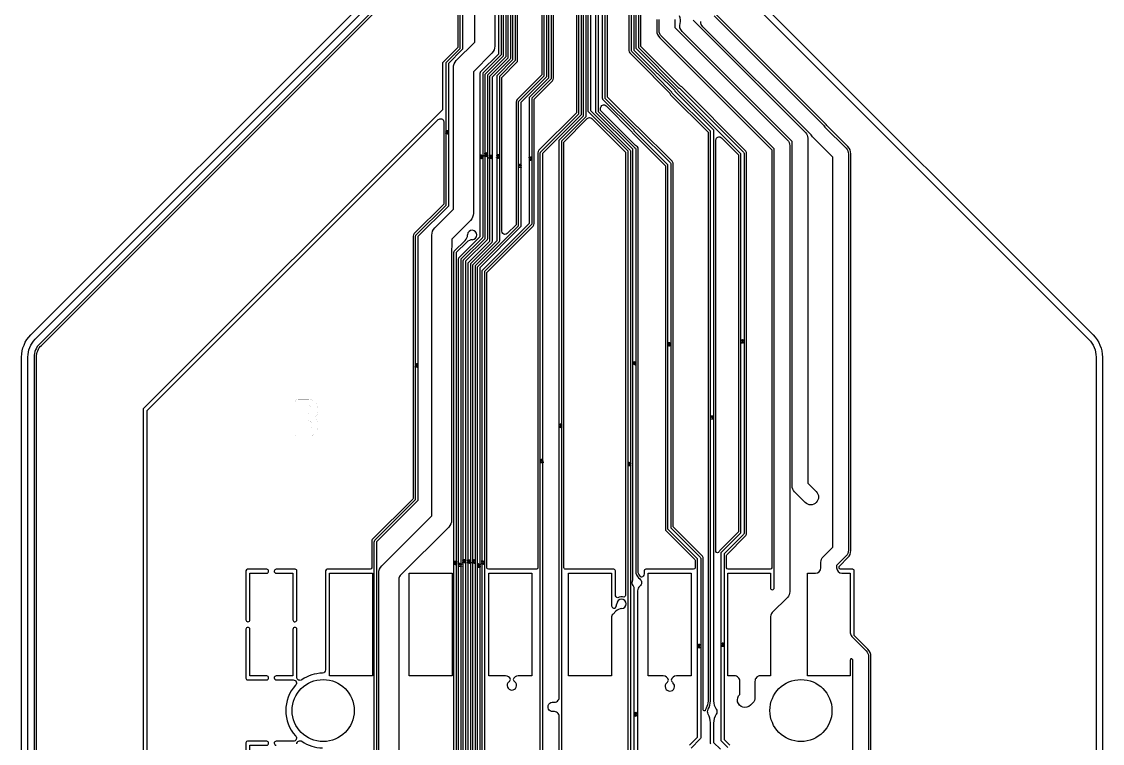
# Model space of a CAD drawing. Extents: x -945 to -170, y -475 to 73.
# Drawn here: x -876.68 to -842.2, y -341.42 to -318.39 of the extents above; entities that cross this region are included whole.
import ezdxf

# ---------------------------------------------------------------- set-up
doc = ezdxf.new("R2010")
doc.units = 0
for name, color, linetype in [('bak_bak_btr2-bcq8108', 11, 'Continuous'), ('bak_outline', 7, 'Continuous'), ('biaozhu1', 4, 'Continuous'), ('quyukuang', 5, 'Continuous')]:
    doc.layers.add(name, color=color, linetype=linetype)

msp = doc.modelspace()

# ---------------------------------------------------------------- linework, layer by layer
at = {"layer": 'bak_bak_btr2-bcq8108', "linetype": 'Continuous'}
for points in [[(-876.478, -345.916), (-876.478, -329.095, -0.19887), (-876.244, -328.529), (-865.492, -317.777, 0.198943), (-865.14, -316.928), (-865.14, -309.866), (-865.14, -309.866), (-865.14, -302.415, -0.414221), (-864.84, -302.115), (-854.045, -302.115, -0.414221), (-853.745, -302.415), (-853.745, -309.89), (-853.745, -309.89), (-853.745, -316.929, 0.198864), (-853.394, -317.777), (-842.638, -328.532, -0.19892), (-842.404, -329.098), (-842.404, -346.279)], [(-863.047, -302.899, -0.195359), (-862.994, -303.043), (-862.993, -303.44, -0.428592), (-863.09, -303.552), (-864.379, -303.552, 0.198802), (-864.486, -303.596), (-864.808, -303.917, 0.199059), (-864.852, -304.024), (-864.852, -307.575, 0.207902), (-864.875, -307.704, -0.098403), (-864.868, -307.926, 0.124386), (-864.859, -308.036, 0.112535), (-864.94, -308.099), (-864.94, -316.928, -0.198865), (-865.35, -317.918), (-876.102, -328.671, 0.19902), (-876.278, -329.095)], [(-860.133, -342.108), (-860.133, -322.582, -0.208744), (-860.122, -322.554), (-858.904, -321.336), (-858.905, -306.58, 0.256862), (-858.91, -306.569), (-859.147, -306.332, 0.124894), (-859.286, -306.263, -0.355097), (-859.356, -306.176), (-859.356, -305.693), (-859.179, -305.693), (-859.179, -306.16, 0.118551), (-859.093, -306.28), (-858.853, -306.521, -0.187718), (-858.829, -306.58), (-858.829, -321.35, -0.208744), (-858.84, -321.378), (-860.058, -322.596), (-860.058, -342.123, -0.200143)], [(-857.335, -342.258), (-857.335, -322.528), (-858.592, -321.271, -0.210077), (-858.604, -321.243), (-858.605, -306.372, 0.122834), (-858.644, -306.221, -0.133153), (-858.656, -306.176), (-858.656, -305.693), (-858.479, -305.693), (-858.479, -306.176, -0.127092), (-858.49, -306.219, 0.127909), (-858.53, -306.377), (-858.53, -321.228), (-857.272, -322.485, -0.210077), (-857.26, -322.513), (-857.26, -342.66, -0.017631)], [(-857.137, -344.578), (-857.137, -336.474, 0.110357), (-857.174, -336.381, -0.24962), (-857.193, -336.242, 0.016861), (-857.185, -336.218, -0.040562), (-857.185, -336.21), (-857.185, -322.466), (-858.347, -321.304, -0.210077), (-858.36, -321.276), (-858.36, -306.413, -0.223081)], [(-858.285, -306.429), (-858.285, -321.261), (-857.132, -322.413, -0.396018), (-857.085, -322.463), (-857.085, -335.994, 0.156548), (-856.959, -336.177, -0.478539), (-856.957, -336.41, 0.182924), (-857.037, -336.552), (-857.037, -344.559)], [(-859.531, -344.361), (-859.531, -340.57, 0.448351), (-859.712, -340.408, -0.040338), (-859.736, -340.41, -1.071156), (-859.716, -340.111, 0.449683), (-859.531, -339.953), (-859.531, -322.19, -0.200155), (-859.52, -322.163), (-858.755, -321.398), (-858.755, -306.513)], [(-858.68, -306.497), (-858.68, -321.412, -0.205919), (-858.69, -321.44), (-859.456, -322.205), (-859.457, -344.374)], [(-855.371, -341.48), (-855.117, -341.226), (-855.117, -335.539), (-856.053, -334.603, -0.207121), (-856.068, -334.566), (-856.068, -322.958), (-857.124, -321.902, -0.182721), (-857.139, -321.87), (-858.135, -320.874, -0.208773), (-858.145, -320.846), (-858.145, -306.584, -0.193735)], [(-858.07, -306.587), (-858.07, -320.832), (-857.086, -321.817, -0.182748), (-857.054, -321.831), (-855.982, -322.902, -0.207121), (-855.968, -322.939), (-855.968, -334.547), (-855.034, -335.481, -0.216003), (-855.017, -335.518), (-855.017, -341.247, -0.200121), (-855.032, -341.282), (-855.325, -341.576)], [(-857.305, -310.43), (-857.305, -319.314, 0.198608), (-857.272, -319.394), (-856.536, -320.13), (-856.532, -320.139, 0.094788), (-856.506, -320.178), (-856.006, -320.678), (-856.002, -320.687, 0.095008), (-855.976, -320.726), (-854.783, -321.919), (-854.783, -340.071, -0.143575), (-854.843, -340.299, 0.104804), (-854.873, -340.387), (-854.891, -340.387, -0.414254), (-854.941, -340.337), (-854.941, -335.487, 0.198889), (-854.956, -335.452), (-855.892, -334.515), (-855.892, -322.938, 0.19842), (-855.929, -322.849), (-857, -321.778, 0.094637), (-857.039, -321.751), (-857.047, -321.748), (-857.994, -320.8), (-857.994, -306.628, -0.154421)], [(-854.155, -341.551), (-854.347, -341.359, -0.216059), (-854.364, -341.322), (-854.364, -335.354, -0.200068), (-854.35, -335.318), (-853.733, -334.702), (-853.733, -322.614), (-855.747, -320.6, -0.182461), (-855.762, -320.568), (-857.068, -319.261, -0.208773), (-857.079, -319.233), (-857.08, -309.57, 0.232339)], [(-857.004, -309.57), (-857.004, -319.219), (-855.709, -320.515, -0.183026), (-855.677, -320.529), (-853.648, -322.558, -0.207121), (-853.633, -322.595), (-853.633, -334.722, -0.200068), (-853.648, -334.758), (-854.264, -335.374), (-854.264, -341.301), (-854.085, -341.48)], [(-862.139, -345.14), (-862.139, -326.231, -0.208744), (-862.128, -326.203), (-860.829, -324.904), (-860.829, -320.959, -0.208774), (-860.819, -320.931), (-860.01, -320.123), (-860.01, -309.897, -0.199478)], [(-859.935, -309.897), (-859.935, -320.137, -0.208774), (-859.946, -320.165), (-860.754, -320.973), (-860.754, -324.92, -0.195893), (-860.765, -324.946), (-862.064, -326.245), (-862.064, -345.124)], [(-854.693, -341.448, -0.206982), (-854.707, -341.411), (-854.707, -340.76, 0.129466), (-854.778, -340.491, -0.281101), (-854.776, -340.335, 0.142175), (-854.707, -340.068), (-854.707, -321.887), (-855.922, -320.672, -0.184132), (-855.937, -320.64), (-856.452, -320.125, -0.182138), (-856.466, -320.093), (-857.217, -319.342, -0.210411), (-857.229, -319.314), (-857.229, -309.626)], [(-857.154, -309.611), (-857.154, -319.299), (-856.414, -320.039, -0.183315), (-856.381, -320.054), (-855.851, -320.584, -0.184132), (-855.837, -320.616), (-854.623, -321.83, -0.208823), (-854.607, -321.867), (-854.607, -340.07, 0.139273), (-854.526, -340.328, -0.302361), (-854.522, -340.494, 0.136586), (-854.607, -340.774), (-854.607, -341.392), (-854.39, -341.609, -0.215869)], [(-862.738, -345.388), (-862.738, -325.958, -0.208714), (-862.727, -325.93), (-862.046, -325.249), (-862.046, -320.026, -0.195785), (-862.036, -320), (-861.455, -319.42), (-861.455, -310.083, -0.198955)], [(-861.38, -310.082), (-861.38, -319.434, -0.205919), (-861.391, -319.462), (-861.971, -320.042), (-861.971, -325.263, -0.208714), (-861.982, -325.291), (-862.663, -325.972), (-862.663, -345.372)], [(-862.589, -345.326), (-862.589, -326.019, -0.199218), (-862.578, -325.992), (-861.897, -325.311), (-861.897, -320.088, -0.200354), (-861.885, -320.062), (-861.306, -319.482), (-861.306, -310.143, -0.193522)], [(-861.231, -310.146), (-861.231, -319.497, -0.199218), (-861.242, -319.524), (-861.822, -320.104), (-861.822, -325.327, -0.199218), (-861.833, -325.353), (-862.514, -326.035), (-862.514, -345.31)], [(-862.439, -345.262), (-862.439, -326.106, -0.199218), (-862.428, -326.079), (-861.747, -325.398), (-861.747, -320.15, -0.200143), (-861.736, -320.124), (-861.156, -319.544), (-861.156, -310.205, -0.193528)], [(-861.081, -310.208), (-861.081, -319.557, -0.214935), (-861.092, -319.586), (-861.672, -320.166), (-861.672, -325.411, -0.215633), (-861.683, -325.44), (-862.364, -326.121), (-862.364, -345.248)], [(-862.289, -345.2), (-862.289, -326.17, -0.215633), (-862.278, -326.141), (-861.513, -325.376), (-861.513, -320.128, -0.199218), (-861.502, -320.102), (-861.006, -319.606), (-861.006, -310.269, -0.197705)], [(-860.931, -310.268), (-860.931, -319.621, -0.199218), (-860.942, -319.648), (-861.438, -320.144), (-861.438, -325.391, -0.199218), (-861.449, -325.418), (-862.214, -326.183), (-862.214, -345.186)], [(-861.99, -345.076), (-861.99, -326.348, -0.199218), (-861.979, -326.322), (-860.479, -324.822), (-860.479, -320.822, -0.215633), (-860.468, -320.794), (-859.86, -320.185), (-859.86, -309.958, -0.192795)], [(-859.785, -309.961), (-859.785, -320.201, -0.199218), (-859.796, -320.227), (-860.404, -320.836), (-860.404, -324.838, -0.199218), (-860.415, -324.864), (-861.915, -326.364), (-861.915, -345.062)], [(-865.434, -348.516), (-865.434, -335, -0.193528), (-865.408, -334.94), (-864.115, -333.646, 0.197432), (-864.111, -333.638), (-864.111, -325.236, -0.199241), (-864.1, -325.21), (-863.137, -324.247), (-863.137, -319.71, -0.199156), (-863.126, -319.684), (-862.689, -319.247), (-862.689, -310.42, -0.199241)], [(-862.615, -310.436), (-862.615, -319.26, -0.215589), (-862.626, -319.288), (-863.063, -319.726), (-863.063, -324.263, -0.199241), (-863.074, -324.289), (-864.036, -325.252), (-864.036, -333.638, -0.198809), (-864.062, -333.699), (-865.355, -334.993, 0.226643), (-865.359, -335.003), (-865.359, -348.516, 0.231183)], [(-865.284, -346.86), (-865.284, -335.989, -0.200599), (-865.193, -335.762), (-863.598, -334.167), (-863.598, -325.573, -0.054311), (-863.591, -325.505), (-863.591, -325.203, -0.200634), (-863.5, -324.975), (-862.903, -324.379), (-862.903, -319.864, -0.200634), (-862.812, -319.636), (-862.221, -319.045), (-862.221, -310.279, -0.312299)], [(-861.586, -310.279), (-861.586, -319.173, -0.200634), (-861.677, -319.4), (-862.268, -319.991), (-862.268, -324.511, -0.199258), (-862.362, -324.736), (-862.956, -325.33), (-862.956, -325.558, -0.054306), (-862.963, -325.627), (-862.963, -334.298, -0.19921), (-863.056, -334.523), (-864.602, -336.069, 0.200329), (-864.649, -336.185), (-864.649, -346.729)], [(-860.086, -310.583), (-860.086, -320.092), (-860.872, -320.878, 0.198403), (-860.905, -320.958), (-860.905, -324.873), (-861.188, -325.156, -0.198982), (-861.26, -325.185, -0.41409), (-861.362, -325.083), (-861.362, -320.175), (-860.889, -319.701, 0.198403), (-860.856, -319.621), (-860.856, -310.958, -0.394454)], [(-858.98, -310.635), (-858.98, -321.305), (-860.176, -322.5, 0.198903), (-860.209, -322.581), (-860.209, -335.822, -0.386913), (-860.259, -335.867), (-861.789, -335.867, -0.41407), (-861.839, -335.817), (-861.839, -326.395), (-860.362, -324.918, 0.19841), (-860.329, -324.838), (-860.329, -320.867), (-859.743, -320.281, 0.198967), (-859.709, -320.201), (-859.709, -311.617)], [(-856.421, -318.327), (-856.421, -318.682, 0.19893), (-856.325, -318.912), (-852.751, -322.486), (-852.751, -335.823, -0.378884), (-852.8, -335.867), (-854.139, -335.867, -0.41407), (-854.189, -335.817), (-854.189, -335.426, -0.198857), (-854.174, -335.391), (-853.594, -334.811, 0.198933), (-853.558, -334.723), (-853.558, -322.593, 0.198941), (-853.594, -322.504), (-855.623, -320.476, 0.094997), (-855.662, -320.449), (-855.671, -320.445), (-856.929, -319.188), (-856.929, -311.014, -0.384273)], [(-876.202, -345.869), (-876.202, -329.095, -0.198865), (-876.049, -328.724), (-865.296, -317.972, 0.198924)], [(-849.588, -346.267), (-849.588, -338.648, 0.19895), (-849.683, -338.417), (-850.118, -337.983), (-850.118, -335.917, 0.414254), (-850.168, -335.867), (-850.555, -335.867, -0.402211), (-850.604, -335.819), (-850.604, -335.794, -0.158477), (-850.593, -335.765), (-850.324, -335.496, 0.198926), (-850.229, -335.266), (-850.229, -322.61, 0.198881), (-850.324, -322.38), (-850.994, -321.709, 0.062961), (-851.044, -321.645), (-854.537, -318.152, 0.14272)], [(-855.845, -318.327), (-855.845, -318.578), (-852.251, -322.172, -0.203229), (-852.175, -322.351), (-852.175, -336.582, -0.202686), (-852.248, -336.763), (-852.734, -337.249, 0.193243), (-852.785, -337.369), (-852.785, -339.269), (-853.112, -339.269, 0.416352), (-853.287, -339.445), (-853.287, -339.956, -0.202685), (-853.357, -340.131), (-853.433, -340.206, -1.013981), (-853.769, -339.86), (-853.769, -339.444, 0.41706), (-853.946, -339.269), (-854.155, -339.269), (-854.155, -335.994), (-852.785, -335.994), (-852.785, -336.477, 0.521856), (-852.707, -336.515), (-852.675, -336.483), (-852.675, -322.455), (-856.268, -318.861, -0.203229), (-856.345, -318.682), (-856.345, -318.327, -0.305949)], [(-855.259, -318.351), (-851.676, -321.933, -0.20335), (-851.6, -322.113), (-851.6, -333.115), (-851.33, -333.384, -1), (-851.684, -333.738), (-852.027, -333.395, -0.205274), (-852.1, -333.212), (-852.1, -322.217), (-855.612, -318.704, -0.277654), (-855.675, -318.454, 0.182633), (-855.69, -318.211, -0.11458)], [(-850.164, -346.106), (-850.164, -338.777, -0.211999), (-850.169, -338.757, 0.087222), (-850.171, -338.745), (-850.193, -338.722, 0.475443), (-850.242, -338.752, -0.100295), (-850.245, -338.761), (-850.245, -339.269), (-851.615, -339.269), (-851.615, -335.994), (-851.355, -335.994, 0.408592), (-851.18, -335.822), (-851.18, -335.642, -0.198954), (-851.107, -335.465), (-850.805, -335.162), (-850.805, -322.714), (-851.451, -322.066, -0.072025), (-851.494, -322.009), (-854.944, -318.559, -0.192111), (-855.017, -318.389, 0.164221)], [(-854.59, -318.206), (-851.098, -321.698, -0.072121), (-851.055, -321.756), (-850.378, -322.433, -0.20251), (-850.305, -322.614), (-850.305, -335.26, -0.205347), (-850.378, -335.443), (-850.68, -335.745), (-850.68, -335.824, 0.398669), (-850.51, -335.994), (-850.245, -335.994), (-850.245, -337.894, 0.186578), (-850.197, -338.011), (-849.737, -338.471, -0.202718), (-849.664, -338.651), (-849.664, -346.267, -0.205341)], [(-872.67, -345.821), (-872.67, -330.803), (-863.387, -321.52, -0.64036), (-863.213, -321.584), (-863.213, -324.216), (-864.154, -325.156, 0.198949), (-864.187, -325.236), (-864.187, -333.591, -0.198869), (-864.202, -333.626), (-865.495, -334.919, 0.198811), (-865.51, -334.955), (-865.51, -335.817, -0.414082), (-865.56, -335.867), (-866.933, -335.867, 0.414082), (-866.983, -335.917), (-866.983, -339.08, -0.407602), (-867.082, -339.182, 0.147542), (-867.738, -339.394, -0.605246), (-867.898, -339.31), (-867.898, -337.781, 0.420123), (-867.964, -337.72, 0.414892), (-868.025, -337.785), (-868.025, -339.269), (-868.559, -339.269, 0.423654), (-868.621, -339.334, 0.421851), (-868.557, -339.396), (-868.013, -339.396, -0.652317), (-867.938, -339.567, 0.389905), (-867.938, -341.183, -0.652119), (-868.013, -341.353), (-868.559, -341.353, 0.423654), (-868.621, -341.418, 0.400942), (-868.562, -341.48)], [(-862.888, -345.447), (-862.888, -325.749, -0.208774), (-862.877, -325.721), (-862.531, -325.375, 0.192806), (-862.454, -325.194)], [(-862.3, -325.351, 0.189446), (-862.478, -325.428), (-862.813, -325.763), (-862.813, -345.434)], [(-861.775, -339.269), (-861.775, -335.994), (-860.405, -335.994), (-860.405, -339.269), (-860.843, -339.269, 0.323055), (-860.996, -339.382, 0.147906), (-860.943, -339.46)], [(-859.236, -339.269), (-859.236, -335.994), (-857.866, -335.994), (-857.866, -337.016, 0.521975), (-857.736, -337.102)], [(-856.695, -339.269), (-856.695, -335.994), (-855.325, -335.994), (-855.325, -339.269), (-855.792, -339.269, 0.339379), (-855.958, -339.402, 0.156482), (-855.902, -339.494)], [(-857.536, -337.124, 0.184956), (-857.724, -337.207), (-857.814, -337.298, 0.198895), (-857.866, -337.421), (-857.866, -339.269), (-859.236, -339.269)], [(-861.137, -339.459, 0.144467), (-861.086, -339.382, 0.330251), (-861.243, -339.269), (-861.775, -339.269)], [(-856.097, -339.492, 0.153151), (-856.042, -339.403, 0.341675), (-856.21, -339.269), (-856.695, -339.269)], [(-867.898, -341.44, -0.604102), (-867.738, -341.356, 0.147542), (-867.082, -341.568, -0.407613)]]:
    msp.add_lwpolyline(points, format="xyb", dxfattribs=at)
for points in [[(-862.764, -310.007), (-862.764, -319.216), (-863.258, -319.709), (-863.258, -321.209), (-872.798, -330.75), (-872.798, -345.768)], [(-876.278, -329.095), (-876.278, -345.975)]]:
    msp.add_lwpolyline(points, dxfattribs=at)
for points in [[(-858.209, -321.229), (-858.209, -321.153, -0.668131), (-858.035, -321.081), (-857.208, -321.907), (-857.204, -321.916, 0.09502), (-857.178, -321.955), (-856.144, -322.99), (-856.144, -334.568, 0.198941), (-856.107, -334.656), (-855.207, -335.555, -0.198941), (-855.193, -335.591), (-855.193, -335.817, -0.414095), (-855.243, -335.867), (-856.772, -335.867, 0.414082), (-856.822, -335.917), (-856.822, -336.017, -0.374157), (-856.91, -336.118, 0.003849), (-856.912, -336.116, -0.147796), (-857.01, -335.981), (-857.01, -322.463, 0.320346), (-857.095, -322.344)], [(-859.38, -335.817), (-859.38, -322.237), (-858.633, -321.489, -0.429691), (-858.485, -321.486), (-857.411, -322.56), (-857.411, -336.671, -0.281068), (-857.466, -336.762, 0.231086), (-857.663, -336.782, -0.336678), (-857.738, -336.684), (-857.738, -335.917, 0.414254), (-857.788, -335.867), (-859.33, -335.867, -0.414228)], [(-854.357, -322.097), (-853.809, -322.645), (-853.809, -334.67), (-854.403, -335.265, 0.111256), (-854.433, -335.311, -0.326424), (-854.481, -335.345, -0.414082), (-854.531, -335.295), (-854.531, -322.169, -0.668249)], [(-869.523, -337.478, -0.015029), (-869.522, -337.48, 0.424993), (-869.458, -337.543, 0.407832), (-869.395, -337.482), (-869.395, -335.994), (-868.862, -335.994, 0.430666), (-868.799, -335.928, 0.396935), (-868.859, -335.867), (-869.473, -335.867, 0.414082), (-869.523, -335.917)], [(-868.56, -335.994), (-868.025, -335.994), (-868.025, -337.482, 0.430627), (-867.958, -337.543, 0.400942), (-867.898, -337.48), (-867.898, -335.917, 0.414254), (-867.948, -335.867), (-868.559, -335.867, 0.40381), (-868.621, -335.927, 0.427756)], [(-869.523, -339.346, 0.414257), (-869.473, -339.396), (-868.862, -339.396, 0.434576), (-868.799, -339.329, 0.397116), (-868.86, -339.269), (-869.395, -339.269), (-869.395, -337.783, 0.435885), (-869.462, -337.72, 0.403482), (-869.523, -337.783)], [(-869.523, -342.964, -0.015029), (-869.522, -342.967, 0.431459), (-869.456, -343.029, 0.415409), (-869.395, -342.965), (-869.395, -341.48), (-868.86, -341.48, 0.428085), (-868.799, -341.414, 0.393119), (-868.859, -341.353), (-869.473, -341.353, 0.414082), (-869.523, -341.403)]]:
    msp.add_lwpolyline(points, format="xyb", close=True, dxfattribs=at)
for points in [[(-866.855, -339.269), (-866.855, -335.994), (-865.485, -335.994), (-865.485, -339.269)], [(-864.315, -339.269), (-864.315, -335.994), (-862.945, -335.994), (-862.945, -339.269)]]:
    msp.add_lwpolyline(points, close=True, dxfattribs=at)
at = {"layer": 'bak_bak_btr2-bcq8108'}
for centre, radius, start, end in [((-862.304, -325.201), 0.15, 271.5251, 177.351), ((-857.981, -336.952), 0.287, 328.5011, 356.697), ((-857.544, -336.974), 0.15, 273.0221, 177.9776), ((-861.041, -339.574), 0.15, 129.8023, 49.3109), ((-856, -339.607), 0.15, 130.0662, 49.1159)]:
    msp.add_arc(centre, radius, start, end, dxfattribs=at)
at = {"layer": 'bak_outline', "linetype": 'Continuous'}
msp.add_lwpolyline([(-876.678, -399.395), (-876.678, -329.095, -0.198917), (-876.385, -328.388), (-865.633, -317.635, 0.198917), (-865.34, -316.928), (-865.34, -307.062), (-865.34, -302.415, -0.414218), (-864.84, -301.915), (-854.045, -301.915, -0.414068), (-853.545, -302.415), (-853.545, -316.928, 0.198918), (-853.252, -317.635), (-842.497, -328.391, -0.19885), (-842.204, -329.098), (-842.204, -399.357, -0.198916)], format="xyb", dxfattribs=at)
at = {"layer": 'bak_outline'}
for centre in [(-867.059, -340.375), (-851.819, -340.375)]:
    msp.add_circle(centre, 0.99, dxfattribs=at)
at = {"layer": 'biaozhu1'}
for p, q in [((-861.503, -322.728), (-861.479, -322.743)), ((-860.789, -322.956), (-860.789, -322.97)), ((-860.765, -322.97), (-860.789, -322.956)), ((-860.789, -322.97), (-860.765, -322.97)), ((-860.469, -322.798), (-860.445, -322.812)), ((-856.045, -328.721), (-856.021, -328.736)), ((-853.711, -328.556), (-853.687, -328.571)), ((-857.108, -329.264), (-857.132, -329.249)), ((-857.132, -329.249), (-857.132, -329.264)), ((-857.132, -329.264), (-857.108, -329.264)), ((-859.49, -331.241), (-859.49, -331.256)), ((-859.466, -331.256), (-859.49, -331.241)), ((-859.49, -331.256), (-859.466, -331.256)), ((-859.49, -331.311), (-859.49, -331.326)), ((-859.466, -331.326), (-859.49, -331.311)), ((-859.49, -331.326), (-859.466, -331.326)), ((-860.092, -332.369), (-860.092, -332.383)), ((-860.068, -332.383), (-860.092, -332.369)), ((-860.092, -332.383), (-860.068, -332.383)), ((-857.27, -332.48), (-857.294, -332.465)), ((-857.294, -332.465), (-857.294, -332.48)), ((-857.294, -332.48), (-857.27, -332.48)), ((-862.279, -335.583), (-862.255, -335.598)), ((-857.115, -340.532), (-857.091, -340.547))]:
    msp.add_line(p, q, dxfattribs=at)
at = {"layer": 'biaozhu1', "linetype": 'Continuous'}
for points in [[(-863.15, -321.964, -0.688679), (-863.116, -321.94), (-863.105, -321.946), (-863.08, -321.968)], [(-863.15, -321.891, -0.379402), (-863.104, -321.867, -0.577103), (-863.074, -321.905, -0.205996), (-863.077, -321.907), (-863.083, -321.91)], [(-863.101, -321.877, -0.597515), (-863.12, -321.913, -0.359038), (-863.15, -321.893, -0.095784), (-863.15, -321.891)], [(-863.128, -321.981, -0.328001), (-863.149, -321.967, -0.134382), (-863.15, -321.964)], [(-863.14, -321.954, 0.570938), (-863.128, -321.971, -1), (-863.128, -321.981)], [(-863.08, -321.968), (-863.08, -321.939, -1), (-863.07, -321.939), (-863.07, -321.978, -0.650111), (-863.078, -321.982), (-863.111, -321.954, 0.341992), (-863.14, -321.954)], [(-863.083, -321.91, -1.487491), (-863.082, -321.899, 0.775711), (-863.101, -321.877)], [(-861.969, -322.681), (-861.969, -322.659, -1), (-861.959, -322.659), (-861.959, -322.691, -0.595633), (-861.967, -322.695), (-861.986, -322.683, -0.694253), (-862.039, -322.678, -0.095784), (-862.039, -322.676)], [(-862.023, -322.649, -1), (-862.019, -322.658, 0.637699), (-862.022, -322.686)], [(-862.022, -322.686, 0.372906), (-861.996, -322.681), (-861.996, -322.673, -0.595633), (-861.988, -322.669), (-861.969, -322.681)], [(-861.875, -322.624, -0.647914), (-861.909, -322.617, -0.095784), (-861.909, -322.615)], [(-861.909, -322.694), (-861.909, -322.663, -0.595633), (-861.901, -322.658), (-861.882, -322.671, -1.208225), (-861.839, -322.701)], [(-861.899, -322.672), (-861.899, -322.694, -1), (-861.909, -322.694)], [(-861.882, -322.603, 0.610192), (-861.899, -322.605), (-861.899, -322.614)], [(-861.846, -322.667, 0.372906), (-861.872, -322.672), (-861.872, -322.68, -0.595633), (-861.88, -322.684), (-861.899, -322.672)], [(-861.839, -322.701), (-861.845, -322.704, -1), (-861.849, -322.695, 0.637699), (-861.846, -322.667)], [(-861.759, -322.674, -0.379402), (-861.713, -322.65, -0.577103), (-861.683, -322.688, -0.205996), (-861.686, -322.691), (-861.692, -322.693)], [(-861.71, -322.66, -0.597515), (-861.73, -322.696, -0.359038), (-861.759, -322.676, -0.095784), (-861.759, -322.674)], [(-861.692, -322.693, -1.487491), (-861.691, -322.682, 0.775711), (-861.71, -322.66)], [(-861.526, -322.665, -0.379177), (-861.481, -322.637, -0.482475), (-861.446, -322.667)], [(-861.446, -322.667, -0.402615), (-861.522, -322.675), (-861.525, -322.666, -0.055632), (-861.526, -322.665)], [(-862.039, -322.746, -0.379229), (-861.993, -322.721, -0.575841), (-861.963, -322.76, -0.205996), (-861.965, -322.762), (-861.972, -322.765)], [(-861.99, -322.732, -0.597521), (-862.009, -322.768, -0.359264), (-862.039, -322.748, -0.095784), (-862.039, -322.746)], [(-861.972, -322.765, -1.487712), (-861.971, -322.754, 0.775304), (-861.99, -322.732)], [(-861.759, -322.756), (-861.759, -322.724, -0.595633), (-861.751, -322.72), (-861.733, -322.733, -1.208225), (-861.689, -322.763)], [(-861.749, -322.734), (-861.749, -322.756, -1), (-861.759, -322.756)], [(-861.697, -322.729, 0.372906), (-861.723, -322.734), (-861.723, -322.742, -0.595633), (-861.73, -322.746), (-861.749, -322.734)], [(-861.689, -322.763), (-861.696, -322.766, -1), (-861.7, -322.757, 0.637699), (-861.697, -322.729)], [(-860.765, -323.028, -1.522268), (-860.753, -323.028), (-860.744, -323.036, -0.70052), (-860.747, -323.045), (-860.817, -323.045)], [(-860.761, -323.035, -0.069267), (-860.761, -323.033), (-860.765, -323.028)], [(-860.492, -322.737, -0.688679), (-860.458, -322.712), (-860.447, -322.719), (-860.422, -322.74)], [(-860.47, -322.753, -0.328001), (-860.491, -322.739, -0.134382), (-860.492, -322.737)], [(-860.482, -322.727, 0.570938), (-860.47, -322.743, -1), (-860.47, -322.753)], [(-860.422, -322.74), (-860.422, -322.711, -1), (-860.412, -322.711), (-860.412, -322.751, -0.650111), (-860.42, -322.755), (-860.453, -322.727, 0.341992), (-860.482, -322.727)], [(-860.817, -323.045, -1), (-860.817, -323.035), (-860.761, -323.035)], [(-856.068, -328.658, -0.379402), (-856.022, -328.633, -0.577103), (-855.992, -328.671, -0.205996), (-855.994, -328.674), (-856.001, -328.676)], [(-856.019, -328.643, -0.597515), (-856.038, -328.68, -0.359038), (-856.068, -328.659, -0.095784), (-856.068, -328.658)], [(-856.001, -328.676, -1.487491), (-856, -328.665, 0.775711), (-856.019, -328.643)], [(-853.733, -328.644), (-853.733, -328.616, -1), (-853.723, -328.616), (-853.723, -328.64), (-853.708, -328.641, -0.523857), (-853.686, -328.605)], [(-853.671, -328.617, 0.819062), (-853.695, -328.643, -0.735195), (-853.699, -328.652), (-853.729, -328.649, -0.388911), (-853.733, -328.644)], [(-853.67, -328.655, -1), (-853.674, -328.645, 0.637699), (-853.671, -328.617)], [(-864.09, -329.353, -0.647914), (-864.123, -329.346, -0.095784), (-864.124, -329.345)], [(-864.124, -329.415, -0.688679), (-864.089, -329.39), (-864.079, -329.397), (-864.054, -329.418)], [(-864.102, -329.431, -0.328001), (-864.123, -329.417, -0.134382), (-864.124, -329.415)], [(-864.114, -329.405, 0.570938), (-864.102, -329.421, -1), (-864.102, -329.431)], [(-864.097, -329.332, 0.610192), (-864.114, -329.334), (-864.114, -329.344)], [(-864.054, -329.418), (-864.054, -329.389, -1), (-864.044, -329.389), (-864.044, -329.429, -0.650111), (-864.052, -329.433), (-864.085, -329.404, 0.341992), (-864.114, -329.405)], [(-857.162, -329.326, -1), (-857.159, -329.317), (-857.095, -329.342)], [(-857.095, -329.342), (-857.095, -329.31, -1), (-857.085, -329.31), (-857.085, -329.35, -0.539242), (-857.092, -329.355), (-857.162, -329.326)], [(-854.67, -331.008, 0.819215), (-854.645, -330.982, -0.735195), (-854.642, -330.974), (-854.612, -330.976, -0.388911), (-854.607, -330.981), (-854.607, -331.01, -1), (-854.617, -331.01), (-854.617, -330.986), (-854.632, -330.984, -0.644414), (-854.664, -331.02), (-854.674, -331.018, -0.113002), (-854.675, -331.017), (-854.682, -331.011, -0.127516), (-854.683, -331.009), (-854.687, -331, -0.095784), (-854.687, -330.998)], [(-854.682, -331.074, -1), (-854.682, -331.064), (-854.626, -331.064)], [(-854.63, -331.057, -1.522268), (-854.618, -331.057), (-854.609, -331.065, -0.70052), (-854.612, -331.074), (-854.682, -331.074)], [(-854.671, -330.971, -1), (-854.667, -330.98, 0.637699), (-854.67, -331.008)], [(-854.626, -331.064, -0.069267), (-854.626, -331.062), (-854.63, -331.057)], [(-860.056, -332.458), (-860.056, -332.435, -1), (-860.046, -332.435), (-860.046, -332.467, -0.595633), (-860.053, -332.471), (-860.072, -332.459, -0.694253), (-860.125, -332.454, -0.095784), (-860.126, -332.453)], [(-860.109, -332.425, -1), (-860.105, -332.434, 0.637699), (-860.108, -332.462)], [(-860.108, -332.462, 0.372906), (-860.082, -332.457), (-860.082, -332.45, -0.595633), (-860.074, -332.446), (-860.056, -332.458)], [(-857.327, -332.549, -0.379229), (-857.282, -332.524, -0.575841), (-857.251, -332.562, -0.205996), (-857.254, -332.565), (-857.261, -332.568)], [(-857.278, -332.535, -0.597521), (-857.298, -332.571, -0.359264), (-857.327, -332.551, -0.095784), (-857.327, -332.549)], [(-857.261, -332.568, -1.487712), (-857.26, -332.557, 0.775304), (-857.278, -332.535)], [(-862.811, -335.634), (-862.811, -335.612, -1), (-862.801, -335.612), (-862.801, -335.644, -0.595633), (-862.808, -335.648), (-862.827, -335.636, -0.694253), (-862.88, -335.631, -0.095784), (-862.881, -335.629)], [(-862.881, -335.699, -0.384765), (-862.835, -335.671, -0.472809), (-862.801, -335.701)], [(-862.801, -335.701, -0.401992), (-862.877, -335.71), (-862.88, -335.701, -0.095784), (-862.881, -335.699)], [(-862.864, -335.602, -1), (-862.86, -335.611, 0.637699), (-862.863, -335.639)], [(-862.863, -335.639, 0.372906), (-862.837, -335.634), (-862.837, -335.626, -0.595633), (-862.83, -335.622), (-862.811, -335.634)], [(-862.661, -335.708), (-862.661, -335.686, -1), (-862.651, -335.686), (-862.651, -335.717, -0.595633), (-862.659, -335.722), (-862.678, -335.709, -0.694253), (-862.73, -335.705, -0.095784), (-862.731, -335.703)], [(-862.726, -335.778, -1), (-862.726, -335.768), (-862.669, -335.768)], [(-862.673, -335.761, -1.522268), (-862.662, -335.761), (-862.653, -335.769, -0.70052), (-862.656, -335.778), (-862.726, -335.778)], [(-862.714, -335.676, -1), (-862.711, -335.685, 0.637699), (-862.713, -335.713)], [(-862.713, -335.713, 0.372906), (-862.687, -335.707), (-862.687, -335.7, -0.595633), (-862.68, -335.696), (-862.661, -335.708)], [(-862.669, -335.768, -0.069267), (-862.67, -335.767), (-862.673, -335.761)], [(-862.601, -335.58, -0.688679), (-862.567, -335.556), (-862.556, -335.562), (-862.531, -335.584)], [(-862.58, -335.597, -0.328001), (-862.601, -335.583, -0.134382), (-862.601, -335.58)], [(-862.601, -335.659), (-862.601, -335.627, -0.595633), (-862.593, -335.623), (-862.575, -335.635, -1.208225), (-862.531, -335.666)], [(-862.591, -335.636), (-862.591, -335.659, -1), (-862.601, -335.659)], [(-862.591, -335.57, 0.570938), (-862.58, -335.587, -1), (-862.58, -335.597)], [(-862.531, -335.584), (-862.531, -335.554, -1), (-862.521, -335.554), (-862.521, -335.594, -0.650111), (-862.529, -335.598), (-862.562, -335.57, 0.341992), (-862.591, -335.57)], [(-862.539, -335.632, 0.372906), (-862.565, -335.637), (-862.565, -335.644, -0.595633), (-862.572, -335.649), (-862.591, -335.636)], [(-862.531, -335.666), (-862.538, -335.669, -1), (-862.542, -335.66, 0.637699), (-862.539, -335.632)], [(-862.451, -335.601), (-862.451, -335.57, -0.595633), (-862.444, -335.565), (-862.425, -335.578, -1.208225), (-862.381, -335.609)], [(-862.441, -335.579), (-862.441, -335.601, -1), (-862.451, -335.601)], [(-862.451, -335.671), (-862.451, -335.64, -0.595633), (-862.444, -335.635), (-862.425, -335.648, -1.208225), (-862.381, -335.679)], [(-862.441, -335.649), (-862.441, -335.671, -1), (-862.451, -335.671)], [(-862.389, -335.574, 0.372906), (-862.415, -335.58), (-862.415, -335.587, -0.595633), (-862.422, -335.591), (-862.441, -335.579)], [(-862.389, -335.644, 0.372906), (-862.415, -335.65), (-862.415, -335.657, -0.595633), (-862.422, -335.661), (-862.441, -335.649)], [(-862.381, -335.609), (-862.388, -335.611, -1), (-862.392, -335.602, 0.637699), (-862.389, -335.574)], [(-862.381, -335.679), (-862.388, -335.681, -1), (-862.392, -335.672, 0.637699), (-862.389, -335.644)], [(-862.302, -335.671), (-862.302, -335.64, -0.595633), (-862.294, -335.635), (-862.275, -335.648, -1.208225), (-862.231, -335.679)], [(-862.292, -335.649), (-862.292, -335.671, -1), (-862.302, -335.671)], [(-862.239, -335.644, 0.372906), (-862.265, -335.65), (-862.265, -335.657, -0.595633), (-862.273, -335.661), (-862.292, -335.649)], [(-862.231, -335.679), (-862.238, -335.681, -1), (-862.242, -335.672, 0.637699), (-862.239, -335.644)], [(-862.062, -335.721), (-862.062, -335.698, -1), (-862.052, -335.698), (-862.052, -335.73, -0.595633), (-862.06, -335.734), (-862.079, -335.722, -0.694253), (-862.132, -335.717, -0.095784), (-862.132, -335.715)], [(-862.114, -335.795, 0.819215), (-862.09, -335.769, -0.735195), (-862.086, -335.76), (-862.056, -335.763, -0.388911), (-862.052, -335.768), (-862.052, -335.797, -1), (-862.062, -335.797), (-862.062, -335.773), (-862.077, -335.771, -0.644414), (-862.108, -335.807), (-862.118, -335.805, -0.113002), (-862.12, -335.803), (-862.127, -335.798, -0.127516), (-862.128, -335.796), (-862.132, -335.787, -0.095784), (-862.132, -335.785)], [(-862.116, -335.688, -1), (-862.112, -335.697, 0.637699), (-862.114, -335.725)], [(-862.116, -335.758, -1), (-862.112, -335.767, 0.637699), (-862.114, -335.795)], [(-862.114, -335.725, 0.372906), (-862.089, -335.72), (-862.089, -335.713, -0.595633), (-862.081, -335.708), (-862.062, -335.721)], [(-862.002, -335.635), (-862.002, -335.595, -0.539242), (-861.995, -335.59), (-861.925, -335.619, -1), (-861.929, -335.628), (-861.992, -335.603)], [(-861.992, -335.603), (-861.992, -335.635, -1), (-862.002, -335.635)], [(-862.002, -335.699), (-862.002, -335.668, -0.595633), (-861.995, -335.664), (-861.976, -335.676, -1.208225), (-861.932, -335.707)], [(-861.992, -335.677), (-861.992, -335.699, -1), (-862.002, -335.699)], [(-861.94, -335.672, 0.372906), (-861.966, -335.678), (-861.966, -335.685, -0.595633), (-861.973, -335.689), (-861.992, -335.677)], [(-861.932, -335.707), (-861.939, -335.71, -1), (-861.943, -335.701, 0.637699), (-861.94, -335.672)], [(-855.117, -338.288, -0.379177), (-855.072, -338.26, -0.482475), (-855.037, -338.289)], [(-855.037, -338.289, -0.402615), (-855.113, -338.298), (-855.117, -338.289, -0.055632), (-855.117, -338.288)], [(-855.117, -338.369), (-855.117, -338.34, -1), (-855.107, -338.34), (-855.107, -338.365), (-855.092, -338.366, -0.523857), (-855.07, -338.33)], [(-855.055, -338.342, 0.819062), (-855.079, -338.368, -0.735195), (-855.083, -338.377), (-855.113, -338.374, -0.388911), (-855.117, -338.369)], [(-855.053, -338.379, -1), (-855.057, -338.37, 0.637699), (-855.055, -338.342)], [(-854.364, -338.254), (-854.364, -338.223, -0.595633), (-854.357, -338.218), (-854.338, -338.231, -1.208225), (-854.294, -338.262)], [(-854.354, -338.232), (-854.354, -338.254, -1), (-854.364, -338.254)], [(-854.364, -338.324), (-854.364, -338.296, -1), (-854.354, -338.296), (-854.354, -338.32), (-854.339, -338.321, -0.523857), (-854.317, -338.285)], [(-854.302, -338.297, 0.819062), (-854.326, -338.323, -0.735195), (-854.33, -338.332), (-854.36, -338.329, -0.388911), (-854.364, -338.324)], [(-854.302, -338.227, 0.372906), (-854.328, -338.233), (-854.328, -338.24, -0.595633), (-854.335, -338.244), (-854.354, -338.232)], [(-854.294, -338.262), (-854.301, -338.264, -1), (-854.305, -338.255, 0.637699), (-854.302, -338.227)], [(-854.301, -338.334, -1), (-854.305, -338.325, 0.637699), (-854.302, -338.297)], [(-857.103, -340.48, -0.647914), (-857.137, -340.474, -0.095784), (-857.137, -340.472)], [(-857.11, -340.459, 0.610192), (-857.127, -340.461), (-857.127, -340.471)]]:
    msp.add_lwpolyline(points, format="xyb", dxfattribs=at)
for points in [[(-861.516, -322.664), (-861.513, -322.67, 0.272478), (-861.458, -322.67, 0.312161), (-861.458, -322.654, 0.272445), (-861.513, -322.654), (-861.516, -322.66)], [(-861.523, -322.728, -0.761311), (-861.52, -322.718), (-861.479, -322.718), (-861.479, -322.709, -1), (-861.469, -322.709), (-861.469, -322.718), (-861.451, -322.718, -1), (-861.451, -322.728), (-861.469, -322.728), (-861.469, -322.752, -0.589349), (-861.476, -322.756)], [(-860.817, -322.98, -1), (-860.817, -322.97), (-860.799, -322.97), (-860.799, -322.947, -0.589349), (-860.791, -322.942), (-860.744, -322.971, -0.761311), (-860.747, -322.98), (-860.789, -322.98), (-860.789, -322.99, -1), (-860.799, -322.99), (-860.799, -322.98)], [(-860.489, -322.797, -0.761311), (-860.487, -322.788), (-860.445, -322.788), (-860.445, -322.778, -1), (-860.435, -322.778), (-860.435, -322.788), (-860.417, -322.788, -1), (-860.417, -322.798), (-860.435, -322.798), (-860.435, -322.821, -0.589349), (-860.443, -322.825)], [(-853.731, -328.556, -0.761311), (-853.728, -328.546), (-853.687, -328.546), (-853.687, -328.537, -1), (-853.677, -328.537), (-853.677, -328.546), (-853.658, -328.546, -1), (-853.658, -328.556), (-853.677, -328.556), (-853.677, -328.58, -0.589349), (-853.684, -328.584)], [(-856.065, -328.72, -0.761311), (-856.063, -328.711), (-856.021, -328.711), (-856.021, -328.702, -1), (-856.011, -328.702), (-856.011, -328.711), (-855.993, -328.711, -1), (-855.993, -328.721), (-856.011, -328.721), (-856.011, -328.745, -0.589349), (-856.019, -328.749)], [(-857.16, -329.274, -1), (-857.16, -329.264), (-857.142, -329.264), (-857.142, -329.24, -0.589349), (-857.134, -329.236), (-857.088, -329.264, -0.761311), (-857.09, -329.274), (-857.132, -329.274), (-857.132, -329.283, -1), (-857.142, -329.283), (-857.142, -329.274)], [(-859.518, -331.266, -1), (-859.518, -331.256), (-859.5, -331.256), (-859.5, -331.233, -0.589349), (-859.492, -331.228), (-859.446, -331.257, -0.761311), (-859.448, -331.266), (-859.49, -331.266), (-859.49, -331.275, -1), (-859.5, -331.275), (-859.5, -331.266)], [(-859.518, -331.336, -1), (-859.518, -331.326), (-859.5, -331.326), (-859.5, -331.303, -0.589349), (-859.492, -331.298), (-859.446, -331.327, -0.761311), (-859.448, -331.336), (-859.49, -331.336), (-859.49, -331.345, -1), (-859.5, -331.345), (-859.5, -331.336)], [(-860.121, -332.393, -1), (-860.121, -332.383), (-860.102, -332.383), (-860.102, -332.36, -0.589349), (-860.095, -332.355), (-860.048, -332.384, -0.761311), (-860.051, -332.393), (-860.092, -332.393), (-860.092, -332.403, -1), (-860.102, -332.403), (-860.102, -332.393)], [(-857.322, -332.49, -1), (-857.322, -332.48), (-857.304, -332.48), (-857.304, -332.456, -0.589349), (-857.297, -332.452), (-857.25, -332.48, -0.761311), (-857.253, -332.49), (-857.294, -332.49), (-857.294, -332.499, -1), (-857.304, -332.499), (-857.304, -332.49)], [(-862.871, -335.698), (-862.868, -335.704, 0.272445), (-862.813, -335.704, 0.311837), (-862.813, -335.688, 0.272432), (-862.868, -335.688), (-862.871, -335.694)], [(-862.299, -335.582, -0.761311), (-862.297, -335.573), (-862.255, -335.573), (-862.255, -335.564, -1), (-862.245, -335.564), (-862.245, -335.573), (-862.227, -335.573, -1), (-862.227, -335.583), (-862.245, -335.583), (-862.245, -335.607, -0.589349), (-862.253, -335.611)], [(-855.107, -338.287), (-855.105, -338.293, 0.272478), (-855.049, -338.293, 0.312161), (-855.049, -338.277, 0.272445), (-855.105, -338.277), (-855.107, -338.283)], [(-857.135, -340.532, -0.761311), (-857.132, -340.522), (-857.091, -340.522), (-857.091, -340.513, -1), (-857.081, -340.513), (-857.081, -340.522), (-857.062, -340.522, -1), (-857.062, -340.532), (-857.081, -340.532), (-857.081, -340.556, -0.589349), (-857.088, -340.56)]]:
    msp.add_lwpolyline(points, format="xyb", close=True, dxfattribs=at)
for points in [[(-861.479, -322.743), (-861.479, -322.728), (-861.503, -322.728)], [(-860.445, -322.812), (-860.445, -322.798), (-860.469, -322.798)], [(-856.021, -328.736), (-856.021, -328.721), (-856.045, -328.721)], [(-853.687, -328.571), (-853.687, -328.556), (-853.711, -328.556)], [(-862.255, -335.598), (-862.255, -335.583), (-862.279, -335.583)], [(-857.091, -340.547), (-857.091, -340.532), (-857.115, -340.532)]]:
    msp.add_lwpolyline(points, dxfattribs=at)
at = {"layer": 'biaozhu1'}
for centre, radius in [((-863.123, -321.89), 0.0151), ((-861.854, -322.61), 0.0152), ((-861.733, -322.673), 0.0151), ((-862.012, -322.745), 0.0151), ((-856.041, -328.656), 0.0151), ((-864.069, -329.339), 0.0152), ((-857.301, -332.548), 0.0151), ((-857.083, -340.466), 0.0152)]:
    msp.add_circle(centre, radius, dxfattribs=at)
for centre, radius, start, end in [((-862.016, -322.671), 0.0236, 106.4931, 191.8563), ((-861.889, -322.61), 0.0204, 44.4979, 195.9023), ((-861.89, -322.61), 0.0104, 204.1519, 43.2244), ((-861.853, -322.61), 0.026, 213.0455, 146.9545), ((-853.681, -328.631), 0.0263, 296.5455, 100.7623), ((-864.104, -329.339), 0.0204, 44.4979, 195.9023), ((-864.104, -329.339), 0.0104, 204.1519, 43.2244), ((-864.068, -329.339), 0.026, 213.0455, 146.9545), ((-854.664, -330.994), 0.0236, 106.4931, 191.8563), ((-860.102, -332.448), 0.0236, 106.4931, 191.8563), ((-862.858, -335.624), 0.0236, 106.4931, 191.8563), ((-862.708, -335.698), 0.0236, 106.4931, 191.8563), ((-862.109, -335.711), 0.0236, 106.4931, 191.8563), ((-862.109, -335.781), 0.0236, 106.4931, 191.8563), ((-855.065, -338.356), 0.0263, 296.5455, 100.7623), ((-854.312, -338.311), 0.0263, 296.5455, 100.7623), ((-857.118, -340.466), 0.0204, 44.4979, 195.9023), ((-857.118, -340.467), 0.0104, 204.1519, 43.2244), ((-857.081, -340.466), 0.026, 213.0455, 146.9545)]:
    msp.add_arc(centre, radius, start, end, dxfattribs=at)
at = {"layer": 'quyukuang', "linetype": 'Continuous', "const_width": 0.001}
msp.add_lwpolyline([(-866.997, -344.492), (-866.997, -318.788), (-850.208, -318.788), (-850.208, -344.492)], close=True, dxfattribs=at)
for points in [[(-867.959, -331.54), (-867.959, -330.54, -0.414228), (-867.859, -330.44), (-867.516, -330.44, -0.345835), (-867.226, -330.724, -0.225668), (-867.312, -331.016), (-867.286, -331.049, -0.074506), (-867.271, -331.074), (-867.233, -331.169, -0.096461), (-867.225, -331.207), (-867.225, -331.35, -0.351657), (-867.516, -331.64), (-867.859, -331.64, -0.414228)], [(-867.759, -330.916), (-867.536, -330.916), (-867.464, -330.886, 0.372558), (-867.464, -330.67), (-867.536, -330.64), (-867.759, -330.64)], [(-867.759, -331.44), (-867.536, -331.44), (-867.464, -331.41, 0.320743), (-867.464, -331.146), (-867.536, -331.116), (-867.759, -331.116)]]:
    msp.add_lwpolyline(points, format="xyb", close=True, dxfattribs=at)

doc.saveas('drawing.dxf')
